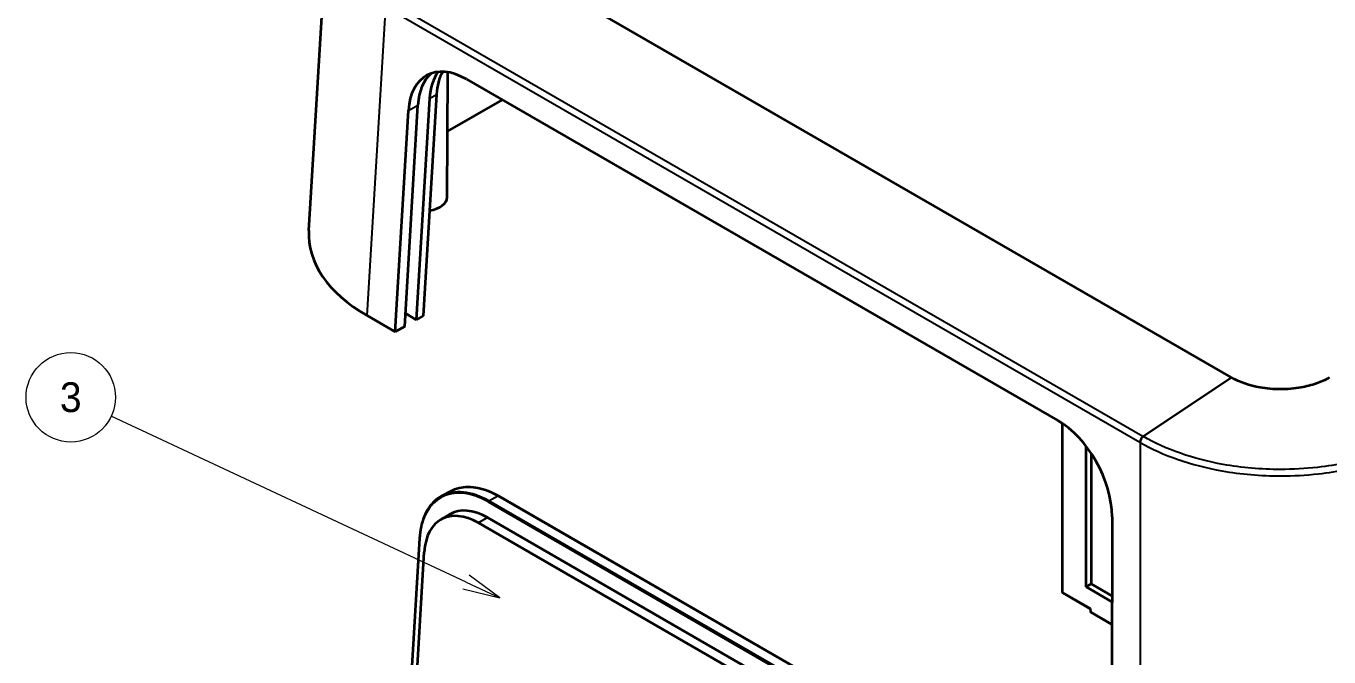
# Model space of a CAD drawing. Header units: millimetres. Extents: x 22 to 3190, y 12 to 574.
# Drawn here: x 351.7 to 482.8, y 225.4 to 288.9 of the extents above; entities that cross this region are included whole.
import ezdxf

# ---------------------------------------------------------------- set-up
doc = ezdxf.new("R2010")
doc.units = ezdxf.units.MM
doc.header["$LTSCALE"] = 1.5
doc.layers.add('Symbol (TK)', color=100, linetype='Continuous', lineweight=18, true_color=0x00ff3f)
doc.layers.add('Visible (ISO)', color=7, linetype='Continuous', lineweight=35)
doc.layers.add('Visible Narrow (ISO)', color=7, linetype='Continuous', lineweight=25)
doc.styles.add('Note Text (TK2)', font='')
doc.styles.get('Note Text (TK2)').set_extended_font_data('MS PGothic')

# ---------------------------------------------------------------- blocks, each defined once
blk = doc.blocks.new('バルーン2')
at = {"layer": 'Symbol (TK)', "color": 100, "true_color": 0x00ff40}
for p, q in [((263.961, 155.315), (240.145, 166.445)), ((266.226, 154.257), (264.173, 155.768)), ((263.749, 154.863), (266.226, 154.257)), ((263.961, 155.315), (266.226, 154.257))]:
    blk.add_line(p, q, dxfattribs=at)
at = {"layer": 'Symbol (TK)'}
blk.add_circle((237.437, 167.711), 3, dxfattribs=at)
at = {"layer": 'Symbol (TK)', "color": 7, "insert": (237.437, 167.705), "char_height": 2, "attachment_point": 5, "style": 'Note Text (TK2)'}
blk.add_mtext('3', dxfattribs=at)

msp = doc.modelspace()

# ---------------------------------------------------------------- linework, layer by layer
at = {"layer": 'Visible (ISO)'}
for p, q in [((380.1219, 268.3512), (382.0015, 299.4279)), ((472.9575, 253.5566), (397.1092, 297.3476)), ((394.0316, 271.6995), (394.1123, 284.2855)), ((395.9821, 283.5813), (455.4775, 249.2316)), ((392.9663, 282.0601), (391.6316, 259.7838)), ((389.7583, 258.7022), (391.093, 280.9785)), ((392.2605, 281.6526), (390.9258, 259.3763)), ((399.5669, 281.5116), (394.0741, 278.3404)), ((388.8031, 258.1508), (390.1378, 280.4271)), ((388.8031, 258.1508), (385.9661, 259.7887)), ((390.9258, 259.3763), (389.867, 259.9875)), ((391.6316, 259.7838), (390.9258, 259.3763)), ((389.7583, 258.7022), (388.8031, 258.1508)), ((455.9297, 248.9489), (455.9315, 231.9691)), ((458.3309, 232.4865), (458.3294, 246.6439)), ((458.8414, 245.9289), (458.8428, 232.8013)), ((393.4889, 241.6346), (394.4075, 242.128)), ((399.1841, 241.6494), (458.6608, 207.3106)), ((393.3665, 239.2444), (394.2631, 239.7774)), ((397.1781, 238.923), (456.6547, 204.5842)), ((457.5745, 205.1152), (398.0979, 239.4541)), ((460.9403, 239.5493), (460.928, 216.5094)), ((391.249, 237.3777), (389.9025, 215.0782)), ((390.39, 213.755), (391.7325, 235.9905)), ((458.3309, 232.4865), (458.8428, 232.8013)), ((460.9357, 230.9826), (458.3309, 232.4865)), ((458.8428, 232.8013), (460.9361, 231.5928)), ((455.9815, 231.8825), (458.7493, 230.2845)), ((458.7493, 230.2845), (458.7575, 230.0195)), ((458.8074, 229.9359), (460.9345, 228.7079))]:
    msp.add_line(p, q, dxfattribs=at)
for centre, start in [((456.0315, 231.9691), 180.006013), ((458.8574, 230.0225), 181.76299)]:
    msp.add_arc(centre, 0.1, start, 240, dxfattribs=at)
for centre, major_axis, ratio, start_param, end_param in [((395.7846, 276.9353), (-3.7822, 7.0523), 0.59713441, 5.51650237, 7.05302641), ((396.7398, 277.4867), (3.7822, -7.0523), 0.59713441, 3.2759336, 3.91143375), ((397.9072, 278.1608), (-3.7822, 7.0523), 0.59713441, 0.27798407, 0.7698411), ((398.613, 278.5683), (3.7822, -7.0523), 0.59713441, 3.5089518, 3.91143375), ((391.6316, 271.7046), (2.4, 0), 0.57735027, 4.9798038, 6.27948286), ((400.1341, 267.9487), (-20.0244, 0), 0.5766475, 6.24832118, 7.06797448), ((389.7962, 259.9467), (0.1001, 0), 0.57666026, 0.78477834, 1.16107117), ((455.28, 242.5856), (-3.7822, 7.0523), 0.59713441, 3.97997833, 5.51650237), ((396.9941, 232.7339), (-3.5269, 6.5675), 0.5971478, 5.51586042, 7.05188816), ((397.9128, 233.2272), (-3.5484, 6.6075), 0.5971478, 5.51586042, 6.30918506), ((458.8476, 230.3432), (-0.0982, -0.0587), 0.01511061, 0.00841665, 0.75890823)]:
    msp.add_ellipse(centre, major_axis=major_axis, ratio=ratio, start_param=start_param, end_param=end_param, dxfattribs=at)
for points, knots in [([(472.9661, 253.5516), (472.9647, 253.5524), (472.9632, 253.5533), (472.9603, 253.5549), (472.9589, 253.5557), (472.9575, 253.5566)], [0.7830483004, 0.7830483004, 0.7830483004, 0.7830483004, 0.78391873811, 0.78391873811, 0.78478917581, 0.78478917581, 0.78478917581, 0.78478917581]), ([(482.8311, 253.5516), (482.4317, 253.3218), (481.9846, 253.1202), (481.0172, 252.7836), (480.4964, 252.6491), (479.2902, 252.4343), (478.5945, 252.3737), (477.8986, 252.3737), (477.2028, 252.3737), (476.507, 252.4343), (474.7638, 252.7447), (473.7677, 253.0904), (472.9661, 253.5516)], [-0.7830483, -0.7830483, -0.7830483, -0.7830483, -0.54184387, -0.54184387, -0.29889856, -0.29889856, 0, 0, 0, 0.29889856, 0.29889856, 0.7830483, 0.7830483, 0.7830483, 0.7830483]), ([(393.4889, 241.6346), (393.2279, 241.4945), (392.985, 241.3207), (392.5418, 240.9105), (392.3416, 240.6742), (391.9882, 240.1457), (391.8352, 239.8534), (391.5794, 239.2202), (391.4767, 238.8792), (391.3235, 238.1567), (391.273, 237.7751), (391.249, 237.3777)], [5.479713863, 5.479713863, 5.479713863, 5.479713863, 5.633454433, 5.633454433, 5.787195004, 5.787195004, 5.940935574, 5.940935574, 6.094676145, 6.094676145, 6.248416715, 6.248416715, 6.248416715, 6.248416715]), ([(394.4075, 242.128), (394.6681, 242.2679), (394.9466, 242.3742), (395.5321, 242.5171), (395.8391, 242.5537), (396.4736, 242.5568), (396.8011, 242.5233), (397.4689, 242.3878), (397.8092, 242.2857), (398.4948, 242.0159), (398.8402, 241.848), (399.1841, 241.6494)], [0.803471444, 0.803471444, 0.803471444, 0.803471444, 0.956936421, 0.956936421, 1.110401397, 1.110401397, 1.263866374, 1.263866374, 1.41733135, 1.41733135, 1.570796327, 1.570796327, 1.570796327, 1.570796327])]:
    msp.add_open_spline(points, degree=3, knots=knots, dxfattribs=at)
at = {"layer": 'Visible Narrow (ISO)'}
for p, q in [((464.0557, 247.629), (388.2074, 291.42)), ((385.9661, 259.7887), (387.8454, 290.8595)), ((387.8811, 290.8388), (463.7294, 247.0478)), ((392.2605, 281.6526), (392.9663, 282.0601)), ((389.867, 259.9875), (391.1642, 281.638)), ((390.1378, 280.4271), (391.093, 280.9785)), ((464.0557, 247.629), (472.9575, 253.5566)), ((472.9661, 253.5516), (464.0798, 247.6151)), ((455.9608, 231.9254), (455.959, 248.929)), ((463.7651, 247.0272), (463.7651, 214.8715)), ((398.2179, 241.1525), (399.1366, 241.6459)), ((399.1366, 241.6459), (458.6132, 207.307)), ((398.1448, 241.0315), (457.6214, 206.6927)), ((457.6946, 206.8137), (398.2179, 241.1525)), ((398.0979, 239.4541), (397.1781, 238.923)), ((389.9316, 215.0338), (391.2781, 237.3337)), ((458.7769, 230.2996), (455.9608, 231.9254)), ((458.7868, 229.9789), (458.7769, 230.2996)), ((460.9345, 228.7389), (458.7868, 229.9789))]:
    msp.add_line(p, q, dxfattribs=at)
for centre, major_axis, ratio, start_param, end_param in [((464.0827, 247.2376), (0.25, 0.433), 0.57735027, 0.86191885, 2.32128791), ((464.1069, 247.2236), (0.25, 0.433), 0.5773828, 0.86188859, 2.32125769), ((464.1184, 247.217), (-0.25, -0.433), 0.57734693, 4.00351433, 5.46288366), ((397.9128, 233.2272), (-4.4473, 8.2814), 0.5971478, 5.51586042, 7.05188816), ((398.9022, 233.7585), (-4.4946, 8.3695), 0.5971478, 5.51586042, 6.28318531), ((397.9835, 233.2652), (-4.4946, 8.3695), 0.5971478, 5.51586042, 6.28318531), ((399.1341, 241.5628), (0.05, 0.0866), 0.57735027, 0, 0.75049158), ((398.2155, 241.0695), (-0.05, -0.0866), 0.57735027, 3.89208423, 5.46288056), ((391.3488, 237.3717), (-0.0998, 0.006), 0.5765824, 0, 0.81959308), ((456.0315, 231.9691), (-0.1, 0), 0.61685651, 0, 0.78594241), ((456.0315, 231.9691), (-0.05, -0.0866), 0.57735027, 5.53269373, 6.28318531), ((458.8574, 230.0225), (-0.1, -0.0031), 0.5971478, 0, 0.76732488), ((458.8574, 230.0225), (-0.05, -0.0866), 0.57735027, 5.53269373, 6.28318531)]:
    msp.add_ellipse(centre, major_axis=major_axis, ratio=ratio, start_param=start_param, end_param=end_param, dxfattribs=at)
for points, knots in [([(463.7294, 247.0478), (463.7334, 247.0455), (463.7374, 247.0432), (463.7455, 247.0385), (463.7495, 247.0362), (463.7535, 247.0339)], [0, 0, 0, 0, 0.00170761453, 0.00170761453, 0.00341522906, 0.00341522906, 0.00341522906, 0.00341522906]), ([(463.7535, 247.0339), (463.7554, 247.0328), (463.7574, 247.0317), (463.7612, 247.0294), (463.7632, 247.0283), (463.7651, 247.0272)], [0, 0, 0, 0, 0.00081766656, 0.00081766656, 0.00163533312, 0.00163533312, 0.00163533312, 0.00163533312]), ([(463.7651, 247.0272), (466.0528, 245.7088), (468.9042, 244.7173), (473.9037, 243.8261), (475.9012, 243.6522), (477.8988, 243.6522), (479.175, 243.6522), (480.4512, 243.7229), (483.7088, 244.0872), (485.6528, 244.4898), (489.1286, 245.5794), (490.6781, 246.2469), (492.0321, 247.0272)], [0, 0, 0, 0, 0.94633279, 0.94633279, 1.53062143, 1.53062143, 1.53062143, 1.90390303, 1.90390303, 2.50115357, 2.50115357, 3.06124287, 3.06124287, 3.06124287, 3.06124287]), ([(464.0798, 247.6151), (464.0758, 247.6174), (464.0718, 247.6197), (464.0637, 247.6244), (464.0597, 247.6267), (464.0557, 247.629)], [-0.00341522906, -0.00341522906, -0.00341522906, -0.00341522906, -0.00170761453, -0.00170761453, 0, 0, 0, 0]), ([(464.0914, 247.6084), (464.0895, 247.6095), (464.0875, 247.6106), (464.0837, 247.6129), (464.0817, 247.614), (464.0798, 247.6151)], [-0.00163533312, -0.00163533312, -0.00163533312, -0.00163533312, -0.00081766656, -0.00081766656, 0, 0, 0, 0]), ([(491.7058, 247.6084), (490.3831, 246.8447), (488.8693, 246.1915), (485.4738, 245.1251), (483.5746, 244.7311), (480.3922, 244.3746), (479.1455, 244.3054), (477.8988, 244.3054), (475.9473, 244.3054), (473.9959, 244.4756), (469.1119, 245.3478), (466.3263, 246.3181), (464.0914, 247.6084)], [-3.06124287, -3.06124287, -3.06124287, -3.06124287, -2.50115357, -2.50115357, -1.90390303, -1.90390303, -1.53062143, -1.53062143, -1.53062143, -0.94633279, -0.94633279, 0, 0, 0, 0])]:
    msp.add_open_spline(points, degree=3, knots=knots, dxfattribs=at)

# ---------------------------------------------------------------- block references
at = {"layer": 'Symbol (TK)', "xscale": 1.5, "yscale": 1.5, "zscale": 1.5}
msp.add_blockref('バルーン2', (0, 0), dxfattribs=at)

doc.saveas('drawing.dxf')
